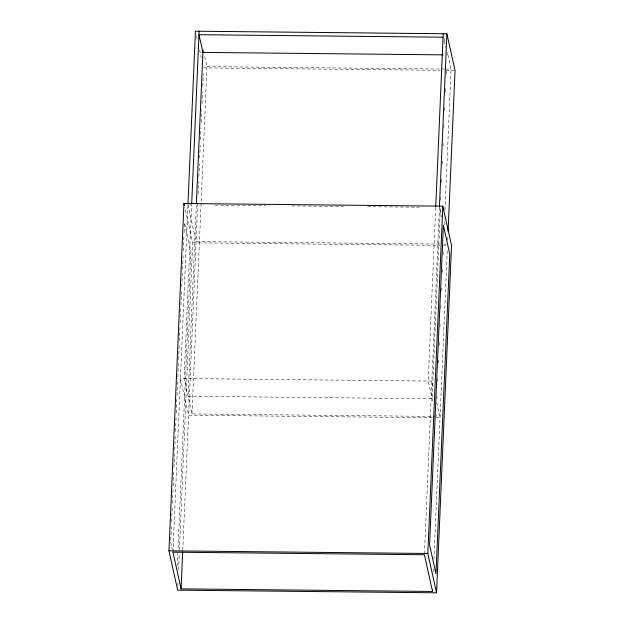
<?xml version="1.0" encoding="UTF-8"?>
<svg xmlns="http://www.w3.org/2000/svg" width="624" height="624" viewBox="0 0 624 624"><rect width="100%" height="100%" fill="white"/><g stroke="black" fill="none" stroke-linecap="round" stroke-linejoin="round"><path stroke-width="0.47" stroke-dasharray="3.12 2.34" d="M170.804 540.236L171.389 526.64M171.6 521.781L172.185 508.186M172.396 503.334L172.988 489.731M173.152 485.846L173.737 472.251M173.948 467.399L174.533 453.796M174.704 449.912L175.289 436.316M175.5 431.457L176.085 417.862M176.296 413.01L176.881 399.407M177.052 395.522L177.637 381.927M177.848 377.075L178.433 363.472M178.604 359.588L179.189 345.992M179.4 341.133L179.985 327.538M180.196 322.686L180.781 309.083M180.952 305.198L181.537 291.603M181.748 286.751L182.333 273.148M182.504 269.264L183.089 255.668M183.3 250.809L183.885 237.214M184.096 232.362L184.517 222.643L190.905 251.48L178.035 549.65M172.949 552.178L187.941 204.859L191.638 204.898L184.142 378.557L191.989 413.946L435.084 416.434M177.325 566.163L177.871 553.535M177.84 586.256L178.051 581.396M178.558 569.72L179.228 554.151M179.4 550.267L192.668 242.83L184.782 207.254M196.31 205.335L188.066 396.248L432.136 398.752L440.38 207.831M182.762 550.072L197.839 200.811M198.128 194.017L198.674 181.412M198.884 176.561L199.43 163.948M199.68 158.122L200.226 145.509M200.476 139.69L200.975 128.053M201.232 122.226L201.77 109.613M202.028 103.795L202.527 92.157M202.777 86.33L203.323 73.718M191.989 413.946L206.981 66.628L204.298 54.522M435.708 207.394L428.212 381.053L432.962 402.472M424.453 553.784L439.405 207.433L441.496 216.84M440.716 200.039L440.879 196.147M441.472 182.504L441.683 177.637M442.268 163.995L442.4 161.078M443.024 146.468L443.235 141.593M443.828 127.959L443.992 124.059M444.584 110.425L444.748 106.525M445.38 91.915L445.552 88.023M446.137 74.381L446.347 69.514M446.979 54.904L447.096 52.299M436.059 416.442L436.145 414.5M436.816 398.931L436.94 396.014M437.572 381.42L437.697 378.503M438.368 362.934L438.493 360.017M439.124 345.423L439.249 342.506M439.92 326.937L440.045 324.02M440.723 308.451L440.848 305.534M441.48 290.94L441.605 288.023M442.276 272.454L442.4 269.537M443.032 254.943L443.157 252.026M444.335 224.788L444.584 218.946M444.967 210.194L451.051 69.124L447.338 52.361M433.391 572.052L433.555 568.168M433.93 559.439L447.291 249.951M447.712 240.248L447.923 235.404M206.981 66.628L440.357 69.014M441.332 69.022L444.249 69.053M445.216 69.061L451.051 69.124M203.572 67.899L440.419 70.325M446.269 70.379L454.069 70.465M214.976 205.14L265.543 205.655M291.798 205.92L343.333 206.45M367.645 206.7L419.18 207.223M439.748 244.054L196.076 241.558L187.941 204.859M443.648 244.093L446.573 244.124M192.668 242.83L439.858 245.365M443.75 245.404L445.692 245.419M432.253 417.713L188.581 415.217L180.445 378.518L431.909 381.092L433.579 388.619M436.145 417.752L440.045 417.791L436.706 402.737M444.241 38.392L445.481 43.976M443.882 40.934L445.325 47.455M196.482 35.903L197.317 39.671M199.61 50.021L201.279 57.548M170.719 542.178L172.372 549.619"/><path stroke-width="0.94" d="M168.956 550.828L183.955 203.51L442.814 206.162L451.534 245.482L436.535 592.8L177.676 590.148L168.956 550.828L427.822 553.48L436.535 592.8M187.98 203.892L195.437 31.2L446.909 33.774L455.044 70.473L448.087 231.52M191.685 203.923L199.134 31.239M196.388 203.385L203.018 49.803M432.635 589.508L432.549 591.451L181.085 588.877L182.676 552.014M435.755 206.419L443.204 33.735M439.452 206.466L446.909 33.774M427.822 553.48L442.814 206.162M443.056 37.206L198.986 34.71L202.909 52.408L443.095 54.865M432.549 591.451L424.414 554.752L172.949 552.178L181.085 588.877M183.955 203.51L184.369 205.382M443.375 225.295L429.585 544.83L435.973 573.667L449.771 254.132L443.375 225.295"/></g></svg>
